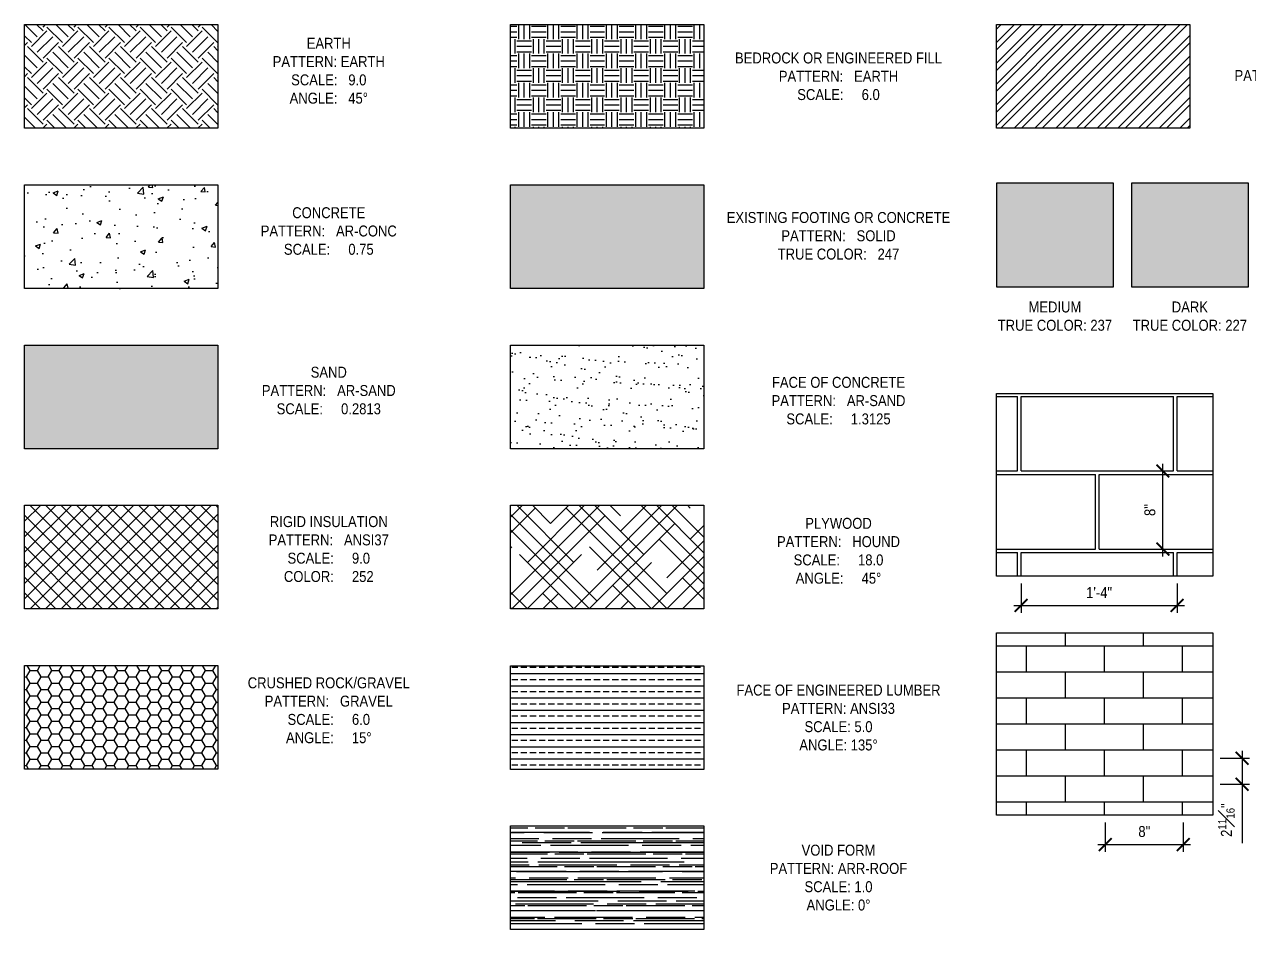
# Model space of a CAD drawing. Header units: inches. Extents: x -2661 to 42767, y -1222 to 9099.
# Drawn here: x 9613.2 to 9738.8, y 1440.6 to 1533.4 of the extents above; entities that cross this region are included whole.
import ezdxf

# ---------------------------------------------------------------- set-up
doc = ezdxf.new("R2010")
doc.units = ezdxf.units.IN
doc.header["$LTSCALE"] = 12
doc.header["$MEASUREMENT"] = 0
doc.header["$PDMODE"] = 3
doc.linetypes.add('HIDDEN2', pattern=[0.1875, 0.125, -0.0625])
doc.layers.get('0').update_dxf_attribs({"linetype": 'CONTINUOUS'})
doc.layers.get('DefPoints').update_dxf_attribs({"color": 251, "linetype": 'CONTINUOUS'})
doc.layers.add('S-ANNO-DIMS', color=2, linetype='CONTINUOUS')
doc.layers.add('S-ANNO-NOTE', color=4, linetype='CONTINUOUS')
doc.layers.add('S-ANNO-NONPLOT', color=253, linetype='CONTINUOUS', plot=False, transparency=0.5)
for name, color, linetype, true_color, transparency in [('S-HATCH-SOIL', 7, 'CONTINUOUS', 0x8f8f8f, 0.8), ('S-POCHE-227', 7, 'CONTINUOUS', 0xe3e3e3, 0.8), ('S-POCHE-237', 7, 'CONTINUOUS', 0xededed, 0.8), ('S-POCHE-247', 7, 'CONTINUOUS', 0xf7f7f7, 0.8)]:
    doc.layers.add(name, color=color, linetype=linetype, true_color=true_color, transparency=transparency)
doc.layers.add('S-HATCH1', color=1, linetype='CONTINUOUS', transparency=0.5)
doc.layers.add('S-HATCH2', color=2, linetype='CONTINUOUS', transparency=0.5)
doc.styles.add('Arial', font='arial.ttf', dxfattribs={"width": 0.85})
doc.dimstyles.new('DIM-12_Se', dxfattribs={"dimscale": 12, "dimtxt": 0.09375, "dimasz": 0.109375, "dimexe": 0.0625, "dimexo": 0.0625, "dimgap": 0.0625, "dimtad": 1, "dimdec": 4, "dimzin": 11, "dimdsep": 46, "dimlunit": 4, "dimtxsty": 'Arial', "dimblk": 'ARCHTICK', "dimcen": 0.125, "dimdle": 0.0625, "dimclrd": 256, "dimclre": 256, "dimclrt": 4, "dimadec": 0, "dimazin": 0, "dimtfac": 0.75, "dimtdec": 4, "dimtmove": 0, "dimatfit": 3, "dimfxl": 1, "dimfrac": 1, "dimtolj": 1, "dimtzin": 0, "dimarcsym": 0})

# ---------------------------------------------------------------- blocks, each defined once
blk = doc.blocks.new('_ARCHTICK')
at = {"color": 0, "linetype": 'ByBlock', "const_width": 0.15}
blk.add_lwpolyline([(-0.5, -0.5), (0.5, 0.5)], dxfattribs=at)
blk = doc.blocks.new('*D735')
at = {"layer": 'DefPoints', "color": 0, "transparency": 16777216}
for p in [(9724.03, 1452.33), (9732.03, 1452.33), (9732.03, 1449.33)]:
    blk.add_point(p, dxfattribs=at)
at = {"layer": 'S-ANNO-DIMS', "lineweight": -2, "transparency": 16777216}
for p, q in [((9724.03, 1451.58), (9724.03, 1448.58)), ((9732.03, 1451.58), (9732.03, 1448.58)), ((9723.28, 1449.33), (9732.78, 1449.33))]:
    blk.add_line(p, q, dxfattribs=at)
at = {"layer": 'S-ANNO-DIMS', "lineweight": -2, "transparency": 16777216, "xscale": 1.3125, "yscale": 1.3125, "zscale": 1.3125, "rotation": 180}
blk.add_blockref('_ARCHTICK', (9724.03, 1449.33), dxfattribs=at)
at = {"layer": 'S-ANNO-DIMS', "lineweight": -2, "transparency": 16777216, "xscale": 1.3125, "yscale": 1.3125, "zscale": 1.3125}
blk.add_blockref('_ARCHTICK', (9732.03, 1449.33), dxfattribs=at)
at = {"layer": 'S-ANNO-DIMS', "color": 4, "transparency": 16777216, "insert": (9728.03, 1450.66), "char_height": 1.125, "attachment_point": 5, "style": 'Arial'}
blk.add_mtext('\\A1;8"', dxfattribs=at)
blk = doc.blocks.new('*D736')
at = {"layer": 'DefPoints', "color": 0, "transparency": 16777216}
for p in [(9735.06, 1458.18), (9735.06, 1455.51), (9738.06, 1455.51)]:
    blk.add_point(p, dxfattribs=at)
at = {"layer": 'S-ANNO-DIMS', "lineweight": -2, "transparency": 16777216}
for p, q in [((9738.06, 1458.93), (9738.06, 1455.51)), ((9735.81, 1458.18), (9738.81, 1458.18)), ((9735.81, 1455.51), (9738.81, 1455.51)), ((9738.06, 1455.51), (9738.06, 1449.47))]:
    blk.add_line(p, q, dxfattribs=at)
at = {"layer": 'S-ANNO-DIMS', "lineweight": -2, "transparency": 16777216, "xscale": 1.3125, "yscale": 1.3125, "zscale": 1.3125}
for p, rotation in [((9738.06, 1458.18), 90), ((9738.06, 1455.51), 270)]:
    blk.add_blockref('_ARCHTICK', p, dxfattribs=dict(at, rotation=rotation))
at = {"layer": 'S-ANNO-DIMS', "color": 4, "transparency": 16777216, "insert": (9736.45, 1451.84), "char_height": 1.125, "attachment_point": 5, "rotation": 90, "style": 'Arial'}
blk.add_mtext('\\A1;2{\\H0.75x;\\S11#16;}"', dxfattribs=at)
blk = doc.blocks.new('*D737')
at = {"layer": 'DefPoints', "color": 0, "transparency": 16777216}
for p in [(9715.4, 1476.85), (9731.4, 1476.85), (9731.4, 1473.85)]:
    blk.add_point(p, dxfattribs=at)
at = {"layer": 'S-ANNO-DIMS', "lineweight": -2, "transparency": 16777216}
for p, q in [((9715.4, 1476.1), (9715.4, 1473.1)), ((9731.4, 1476.1), (9731.4, 1473.1)), ((9714.65, 1473.85), (9732.15, 1473.85))]:
    blk.add_line(p, q, dxfattribs=at)
at = {"layer": 'S-ANNO-DIMS', "lineweight": -2, "transparency": 16777216, "xscale": 1.3125, "yscale": 1.3125, "zscale": 1.3125, "rotation": 180}
blk.add_blockref('_ARCHTICK', (9715.4, 1473.85), dxfattribs=at)
at = {"layer": 'S-ANNO-DIMS', "lineweight": -2, "transparency": 16777216, "xscale": 1.3125, "yscale": 1.3125, "zscale": 1.3125}
blk.add_blockref('_ARCHTICK', (9731.4, 1473.85), dxfattribs=at)
at = {"layer": 'S-ANNO-DIMS', "color": 4, "transparency": 16777216, "insert": (9723.4, 1475.17), "char_height": 1.125, "attachment_point": 5, "style": 'Arial'}
blk.add_mtext('\\A1;1\'-4"', dxfattribs=at)
blk = doc.blocks.new('*D738')
at = {"layer": 'DefPoints', "color": 0, "transparency": 16777216}
for p in [(9729.93, 1487.63), (9729.93, 1487.63), (9729.93, 1479.63)]:
    blk.add_point(p, dxfattribs=at)
at = {"layer": 'S-ANNO-DIMS', "lineweight": -2, "transparency": 16777216}
blk.add_line((9729.93, 1478.88), (9729.93, 1488.38), dxfattribs=at)
at = {"layer": 'S-ANNO-DIMS', "lineweight": -2, "transparency": 16777216, "xscale": 1.3125, "yscale": 1.3125, "zscale": 1.3125}
for p, rotation in [((9729.93, 1487.63), 90), ((9729.93, 1479.63), 270)]:
    blk.add_blockref('_ARCHTICK', p, dxfattribs=dict(at, rotation=rotation))
at = {"layer": 'S-ANNO-DIMS', "color": 4, "transparency": 16777216, "insert": (9728.61, 1483.63), "char_height": 1.125, "attachment_point": 5, "rotation": 90, "style": 'Arial'}
blk.add_mtext('\\A1;8"', dxfattribs=at)

msp = doc.modelspace()

# ---------------------------------------------------------------- hatches: boundary and pattern name
at = {"layer": 'S-HATCH-SOIL'}
h = msp.add_hatch(dxfattribs=at)
h.set_pattern_fill('EARTH', color=256, scale=9, angle=45, style=0)
h.set_pattern_definition([(45, (6016.267, -32.3803), (2e-16, 3.1819805), [2.25, -2.25]), (45, (6015.6704, -31.7837), (2e-16, 3.1819805), [2.25, -2.25]), (45, (6015.0738, -31.187), (2e-16, 3.1819805), [2.25, -2.25]), (135, (6015.0738, -30.7893), (-3.1819805, 7e-16), [2.25, -2.25]), (135, (6015.6704, -30.1927), (-3.1819805, 7e-16), [2.25, -2.25]), (135, (6016.267, -29.596), (-3.1819805, 7e-16), [2.25, -2.25])])
h.paths.add_polyline_path([(9613.18669, 1533.42175), (9633.0256, 1533.42175), (9633.0256, 1522.79012), (9613.18669, 1522.79012)])
h = msp.add_hatch(dxfattribs=at)
h.set_pattern_fill('EARTH', color=256, scale=6, style=0)
h.set_pattern_definition([(0, (6039.6835, -32.3803), (1.5, 1.5), [1.5, -1.5]), (0, (6039.6835, -31.8178), (1.5, 1.5), [1.5, -1.5]), (0, (6039.6835, -31.2553), (1.5, 1.5), [1.5, -1.5]), (90, (6039.871, -31.0678), (-1.5, 1.5), [1.5, -1.5]), (90, (6040.4335, -31.0678), (-1.5, 1.5), [1.5, -1.5]), (90, (6040.996, -31.0678), (-1.5, 1.5), [1.5, -1.5])])
h.paths.add_polyline_path([(9663.0256, 1533.42175), (9682.8645, 1533.42175), (9682.8645, 1522.79012), (9663.0256, 1522.79012)])
h = msp.add_hatch(dxfattribs=at)
h.set_pattern_fill('HONEY', color=256, scale=6, style=0)
h.set_pattern_definition([(0, (6004.75514, -48.8145), (1.125, 0.64951905), [0.75, -1.5]), (120, (6004.75514, -48.8145), (-1.125, 0.64951905), [0.75, -1.5]), (60, (6004.75514, -48.8145), (2e-16, 1.29903811), [-1.5, 0.75])])
h.paths.add_polyline_path([(9613.18669, 1467.68503), (9633.0256, 1467.68503), (9633.0256, 1457.05339), (9613.18669, 1457.05339)])
at = {"layer": 'S-HATCH1'}
h = msp.add_hatch(dxfattribs=at)
h.set_pattern_fill('STEEL', color=256, scale=12, style=0)
h.set_pattern_definition([(45, (6142.3673, -15.9461), (-1.0606602, 1.0606602), []), (45, (6142.3673, -15.1961), (-1.0606602, 1.0606602), [])])
h.paths.add_polyline_path([(9712.8645, 1533.42175), (9732.70341, 1533.42175), (9732.70341, 1522.79012), (9712.8645, 1522.79012)])
at = {"layer": 'S-HATCH1', "linetype": 'HIDDEN2', "ltscale": 0.75}
h = msp.add_hatch(dxfattribs=at)
h.set_pattern_fill('AR-B816C', color=256, style=0)
h.set_pattern_definition([(0, (9715.405, 1479.2545), (8, 8), [15.625, -0.375]), (0, (9707.405, 1479.6295), (8, 8), [15.625, -0.375]), (90, (9715.405, 1479.2545), (-8, 8), [-8.375, 7.625]), (90, (9715.03, 1479.2545), (-8, 8), [-8.375, 7.625])])
h.paths.add_polyline_path([(9712.8645, 1495.57174), (9735.05753, 1495.57174), (9735.05753, 1476.85188), (9712.8645, 1476.85188)])
at = {"layer": 'S-HATCH1'}
h = msp.add_hatch(dxfattribs=at)
h.set_pattern_fill('ANSI37', color=252, scale=9, style=0)
h.set_pattern_definition([(45, (6016.2671, -15.9244), (-0.79549513, 0.79549513), []), (135, (6016.2671, -15.9244), (-0.79549513, -0.79549513), [])])
h.paths.add_polyline_path([(9613.18669, 1484.14091), (9633.0256, 1484.14091), (9633.0256, 1473.50927), (9613.18669, 1473.50927)])
h = msp.add_hatch(dxfattribs=at)
h.set_pattern_fill('HOUND', color=252, scale=18, angle=45, style=0)
h.set_pattern_definition([(45, (6039.6835, -32.3803), (2.3864854, 3.97747564), [18, -9]), (135, (6039.6835, -32.3803), (2.3864854, -3.97747564), [18, -9])])
h.paths.add_polyline_path([(9663.0256, 1484.11921), (9682.8645, 1484.11921), (9682.8645, 1473.48757), (9663.0256, 1473.48757)])
at = {"layer": 'S-HATCH1', "ltscale": 0.75}
h = msp.add_hatch(dxfattribs=at)
h.set_pattern_fill('AR-BRSTD', color=256, style=0)
h.set_pattern_definition([(0, (9723.961, 1461.6923), (0, 2.667), []), (90, (9723.961, 1461.6923), (-4, 2.667), [2.667, -2.667])])
h.paths.add_polyline_path([(9712.8645, 1471.05223), (9735.05753, 1471.05223), (9735.05753, 1452.33237), (9712.8645, 1452.33237)])
at = {"layer": 'S-HATCH1'}
h = msp.add_hatch(dxfattribs=at)
h.set_pattern_fill('ANSI33', color=252, scale=5, angle=135, style=0)
h.set_pattern_definition([(180, (6092.5284, -98.1387), (-2e-16, -1.25), []), (180, (6091.9034, -97.5137), (-2e-16, -1.25), [0.625, -0.3125])])
h.paths.add_polyline_path([(9663.0256, 1467.66333), (9682.8645, 1467.66333), (9682.8645, 1457.03169), (9663.0256, 1457.03169)])
h = msp.add_hatch(dxfattribs=at)
h.set_pattern_fill('AR-RROOF', color=256, style=0)
h.set_pattern_definition([(0, (7929.8338, -2007.448), (2.2, 1), [15, -2, 5, -1]), (0, (7931.1638, -2006.948), (-1, 1.33), [3, -0.33, 6, -0.75]), (0, (7930.3338, -2006.598), (5.2, 0.67), [8, -1.4, 4, -1])])
h.paths.add_polyline_path([(9663.0256, 1451.25084), (9682.8645, 1451.25084), (9682.8645, 1440.61921), (9663.0256, 1440.61921)])
at = {"layer": 'S-HATCH2'}
h = msp.add_hatch(dxfattribs=at)
h.set_pattern_fill('AR-CONC', color=256, scale=0.75, style=0)
h.set_pattern_definition([(50, (6016.267, -32.3803), (5.3794514, -0.470641), [0.5625, -6.1875]), (355, (6016.267, -32.3803), (-1.040635, 5.641441), [0.45, -4.95]), (100.45144, (6016.7153, -32.4195), (4.3388164, 5.1708), [0.4780514, -5.258566]), (46.1842, (6016.267, -30.88), (8.00431, -1.241395), [0.84375, -9.28125]), (96.63564, (6016.934, -30.984), (7.009965, 7.30589), [0.717078, -7.887853]), (351.18416, (6016.267, -30.88), (7.009965, 7.30589), [0.675, -7.425]), (21, (6017.017, -31.2553), (4.476803, -3.0196417), [0.5625, -6.1875]), (326, (6017.017, -31.2553), (1.824865, 5.438625), [0.45, -4.95]), (71.45144, (6017.39, -31.507), (6.301668, 2.4189836), [0.4780514, -5.258566]), (37.5, (6016.267, -32.3803), (0.0911989, 2.4967039), [0, -4.89, 0, -5.025, 0, -4.96875]), (7.5, (6016.267, -32.3803), (1.9730215, 2.9580878), [0, -2.865, 0, -4.7775, 0, -1.89375]), (327.5, (6014.5946, -32.3803), (4.0036683, -0.1691615), [0, -1.875, 0, -5.85, 0, -7.7625]), (317.5, (6013.8446, -32.3803), (4.3738963, 0.7507874), [0, -2.4375, 0, -3.885, 0, -5.5125])])
h.paths.add_polyline_path([(9613.18669, 1516.98757), (9633.0256, 1516.98757), (9633.0256, 1506.35593), (9613.18669, 1506.35593)])
h = msp.add_hatch(dxfattribs=at)
h.set_pattern_fill('AR-SAND', color=256, scale=0.28125, angle=30, style=0)
h.set_pattern_definition([(67.5, (6016.26706, -32.3803), (-0.28630286, 0.46045734), [0, -0.4275, 0, -0.478125, 0, -0.45703125]), (37.5, (6016.26706, -32.3803), (0.03419959, 0.93626396), [0, -0.230625, 0, -0.3853125, 0, -0.14765625]), (357.5, (6015.96747, -32.55326), (0.75771462, 0.439304573), [0, -0.140625, 0, -0.50625, 0, -0.6609375]), (347.5, (6015.9675, -32.55326), (0.60877806, 0.63651168), [0, -0.0703125, 0, -0.331875, 0, -0.3796875])])
h.paths.add_polyline_path([(9613.18669, 1500.55339), (9633.0256, 1500.55339), (9633.0256, 1489.92175), (9613.18669, 1489.92175)])
h = msp.add_hatch(dxfattribs=at)
h.set_pattern_fill('AR-SAND', color=256, scale=1.3125, angle=30, style=0)
h.set_pattern_definition([(67.5, (6039.6835, -32.3803), (-1.33608, 2.1488009), [0, -1.995, 0, -2.23125, 0, -2.1328125]), (37.5, (6039.6835, -32.3803), (0.159598, 4.3692318), [0, -1.07625, 0, -1.798125, 0, -0.6890625]), (357.5, (6038.2854, -33.1875), (3.5360016, 2.050088), [0, -0.65625, 0, -2.3625, 0, -3.084375]), (347.5, (6038.2854, -33.1875), (2.8409643, 2.9703878), [0, -0.328125, 0, -1.54875, 0, -1.771875])])
h.paths.add_polyline_path([(9663.0256, 1500.55339), (9682.8645, 1500.55339), (9682.8645, 1489.92175), (9663.0256, 1489.92175)])
at = {"layer": 'S-POCHE-227'}
h = msp.add_hatch(color=256, dxfattribs=at)
h.dxf.hatch_style = 1
h.paths.add_polyline_path([(9726.70341, 1506.51113), (9738.70341, 1506.51113), (9738.70341, 1517.14277), (9726.70341, 1517.14277)])
at = {"layer": 'S-POCHE-237'}
h = msp.add_hatch(color=256, dxfattribs=at)
h.dxf.hatch_style = 1
h.paths.add_polyline_path([(9712.8645, 1517.14277), (9712.8645, 1506.51113), (9724.8645, 1506.51113), (9724.8645, 1517.14277)])
at = {"layer": 'S-POCHE-247'}
h = msp.add_hatch(color=256, dxfattribs=at)
h.dxf.hatch_style = 1
h.paths.add_polyline_path([(9663.0256, 1516.98757), (9682.8645, 1516.98757), (9682.8645, 1506.35593), (9663.0256, 1506.35593)])

# ---------------------------------------------------------------- linework, layer by layer
at = {"layer": 'S-ANNO-NONPLOT', "linetype": 'ByBlock'}
for points in [[(9613.18669, 1533.42175), (9633.0256, 1533.42175), (9633.0256, 1522.79012), (9613.18669, 1522.79012)], [(9663.0256, 1533.42175), (9682.8645, 1533.42175), (9682.8645, 1522.79012), (9663.0256, 1522.79012)], [(9712.8645, 1533.42175), (9732.70341, 1533.42175), (9732.70341, 1522.79012), (9712.8645, 1522.79012)], [(9613.18669, 1516.98757), (9633.0256, 1516.98757), (9633.0256, 1506.35593), (9613.18669, 1506.35593)], [(9663.0256, 1516.98757), (9682.8645, 1516.98757), (9682.8645, 1506.35593), (9663.0256, 1506.35593)], [(9712.8645, 1517.14277), (9712.8645, 1506.51113), (9724.8645, 1506.51113), (9724.8645, 1517.14277), (9712.8645, 1517.14277)], [(9726.70341, 1506.51113), (9738.70341, 1506.51113), (9738.70341, 1517.14277), (9726.70341, 1517.14277), (9726.70341, 1506.51113)], [(9613.18669, 1500.55339), (9633.0256, 1500.55339), (9633.0256, 1489.92175), (9613.18669, 1489.92175)], [(9663.0256, 1500.55339), (9682.8645, 1500.55339), (9682.8645, 1489.92175), (9663.0256, 1489.92175)], [(9712.8645, 1495.57174), (9735.05753, 1495.57174), (9735.05753, 1476.85188), (9712.8645, 1476.85188)], [(9613.18669, 1484.14091), (9633.0256, 1484.14091), (9633.0256, 1473.50927), (9613.18669, 1473.50927)], [(9663.0256, 1484.11921), (9682.8645, 1484.11921), (9682.8645, 1473.48757), (9663.0256, 1473.48757)], [(9712.8645, 1471.05223), (9735.05753, 1471.05223), (9735.05753, 1452.33237), (9712.8645, 1452.33237)], [(9613.18669, 1467.68503), (9633.0256, 1467.68503), (9633.0256, 1457.05339), (9613.18669, 1457.05339)], [(9663.0256, 1467.66333), (9682.8645, 1467.66333), (9682.8645, 1457.03169), (9663.0256, 1457.03169)], [(9663.0256, 1451.25084), (9682.8645, 1451.25084), (9682.8645, 1440.61921), (9663.0256, 1440.61921)]]:
    msp.add_lwpolyline(points, close=True, dxfattribs=at)

# ---------------------------------------------------------------- texts
at = {"layer": 'S-ANNO-NOTE', "char_height": 1.125, "width": 29.4226747, "attachment_point": 5, "style": 'Arial'}
for s, insert in [('EARTH\\PPATTERN: EARTH\\PSCALE:   9.0\\PANGLE:   45%%D', (9644.39327, 1528.67285)), ('\\pxqc;BEDROCK OR ENGINEERED FILL\\PPATTERN:   EARTH \\PSCALE:     6.0', (9696.66982, 1528.10593)), ('STEEL\\PPATTERN:^ISTEEL \\PSCALE:^I12', (9742.88758, 1528.18353)), ('CONCRETE\\PPATTERN:   AR-CONC \\PSCALE:     0.75', (9644.39327, 1512.23867)), ('EXISTING FOOTING OR CONCRETE\\PPATTERN:   SOLID\\PTRUE COLOR:   247', (9696.66982, 1511.74935)), ('MEDIUM \\PTRUE COLOR: 237', (9718.8645, 1503.51113)), ('DARK\\PTRUE COLOR: 227', (9732.70341, 1503.51113)), ('SAND\\PPATTERN:   AR-SAND \\PSCALE:     0.2813', (9644.39327, 1495.88208)), ('FACE OF CONCRETE\\PPATTERN:   AR-SAND \\PSCALE:     1.3125', (9696.66982, 1494.8434)), ('RIGID INSULATION\\PPATTERN:   ANSI37 \\PSCALE:     9.0\\PCOLOR:     252', (9644.39327, 1479.6248)), ('PLYWOOD\\PPATTERN:   HOUND \\PSCALE:     18.0\\PANGLE:     45%%D', (9696.66982, 1479.4479)), ('CRUSHED ROCK/GRAVEL\\PPATTERN:   GRAVEL \\PSCALE:     6.0\\PANGLE:     15%%D', (9644.39327, 1463.09132)), ('FACE OF ENGINEERED LUMBER\\PPATTERN:^IANSI33 \\PSCALE:^I5.0\\PANGLE:^I135°', (9696.66982, 1462.34751)), ('VOID FORM\\PPATTERN:^IARR-ROOF \\PSCALE:^I1.0\\PANGLE:^I0°', (9696.66982, 1445.93503))]:
    msp.add_mtext(s, dxfattribs=dict(at, insert=insert))

# ---------------------------------------------------------------- dimensions: what is measured, and where the dimension line sits
at = {"layer": 'S-ANNO-DIMS'}
for base, p1, p2, angle, picture, middle in [((9729.93378, 1487.62952), (9729.93378, 1479.62952), (9729.93378, 1487.62952), 270, '*D738', (9728.60938, 1483.62952)), ((9731.40489, 1473.85188), (9715.40489, 1476.85188), (9731.40489, 1476.85188), 180, '*D737', (9723.40489, 1475.16668)), ((9738.05753, 1455.51164), (9735.05753, 1458.17864), (9735.05753, 1455.51164), 90, '*D736', (9736.45313, 1451.83647)), ((9732.0348, 1449.33237), (9724.0348, 1452.33237), (9732.0348, 1452.33237), 180, '*D735', (9728.0348, 1450.65676))]:
    dim = msp.add_linear_dim(base=base, p1=p1, p2=p2, angle=angle, dimstyle='DIM-12_Se', dxfattribs=at)
    dim.commit()
    dim.dimension.update_dxf_attribs({"geometry": picture, "text_midpoint": middle})

doc.saveas('drawing.dxf')
